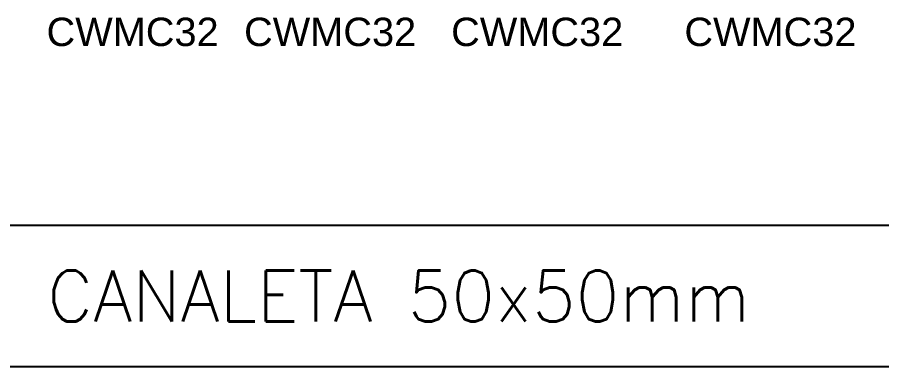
# Model space of a CAD drawing. Header units: millimetres. Extents: x 1004 to 59588, y 686 to 38112.
# Drawn here: x 44277.9 to 44583.3, y 36666.9 to 36790.5 of the extents above; entities that cross this region are included whole.
import ezdxf

# ---------------------------------------------------------------- set-up
doc = ezdxf.new("R2010")
doc.units = ezdxf.units.MM
doc.linetypes.add('HIDDEN', pattern=[9.525, 6.35, -3.175])
doc.layers.add('Canaleta', color=3, linetype='Continuous')
doc.layers.add('Txt.Des.', color=6, linetype='Continuous')
doc.styles.add('Fodra', font='romans.shx')
doc.styles.get("Standard").update_dxf_attribs({"font": 'arial.ttf'})

msp = doc.modelspace()

# ---------------------------------------------------------------- linework, layer by layer
at = {"layer": 'Canaleta', "color": 7}
for p, q in [((44729.48, 36716.92), (44095.98, 36716.92)), ((44779.48, 36666.92), (44045.98, 36666.92))]:
    msp.add_line(p, q, dxfattribs=at)

# ---------------------------------------------------------------- texts
for p in [(44288.25, 36780.34), (44358.03, 36780.34), (44431.18, 36780.34), (44513.58, 36780.34)]:
    msp.add_text('CWMC32 ', height=10.045).set_placement(p)
at = {"layer": 'Txt.Des.', "linetype": 'HIDDEN', "insert": (44412.73, 36691.92), "char_height": 18, "attachment_point": 5, "style": 'Fodra'}
msp.add_mtext_dynamic_manual_height_columns('CANALETA 50x50mm', width=633.5, gutter_width=10, heights=[0], dxfattribs=at)

doc.saveas('drawing.dxf')
